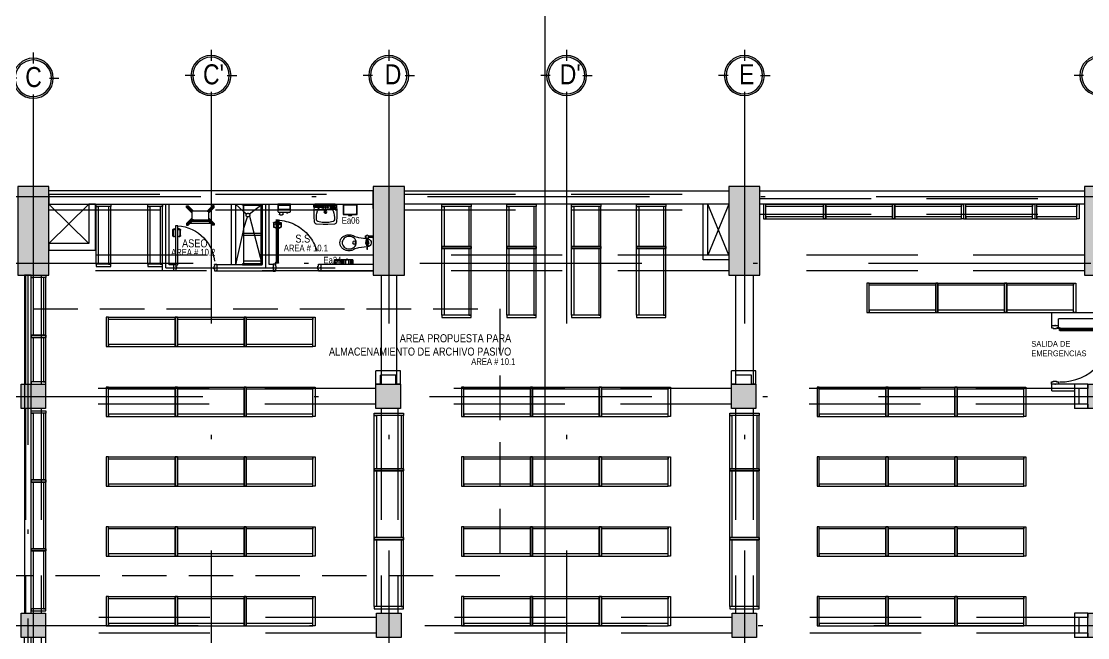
# Model space of a CAD drawing. Extents: x -28 to 131, y -33 to 63.
# Drawn here: x 15.73 to 39.73, y 24.85 to 38.71 of the extents above; entities that cross this region are included whole.
import ezdxf

# ---------------------------------------------------------------- set-up
doc = ezdxf.new("R2010")
doc.units = 0
doc.header["$LTSCALE"] = 10
doc.set_wipeout_variables(frame=1)
doc.header["$PDSIZE"] = 0.1
for name, pattern in [('CENTER', [2, 1.25, -0.25, 0.25, -0.25]), ('DASHDOT', [1, 0.5, -0.25, 0, -0.25]), ('DASHDOT2', [12.7, 6.35, -3.175, 0, -3.175]), ('HIDDEN', [0.375, 0.25, -0.125]), ('HIDDEN2', [0.1875, 0.125, -0.0625]), ('PHANTOM2', [1.25, 0.625, -0.125, 0.125, -0.125, 0.125, -0.125]), ('STYLE_01', [0.15, 0.1, -0.05])]:
    doc.linetypes.add(name, pattern=pattern)
for name, color, linetype in [('arq-accesorios de baño', 2, 'Continuous'), ('arq-accesorios de baño-texto', 2, 'Continuous'), ('arq-columnas', 6, 'Continuous'), ('arq-ejes', 251, 'DASHDOT2'), ('arq-ejes-circulo', 1, 'Continuous'), ('arq-ejes-principales', 1, 'DASHDOT'), ('arq-hatch', 252, 'Continuous'), ('arq-indicacion de corte', 5, 'PHANTOM2'), ('arq-mobiliario', 1, 'Continuous'), ('arq-muro', 5, 'Continuous'), ('arq-niveles', 1, 'Continuous'), ('arq-pared colada', 5, 'Continuous'), ('arq-pared mamposteria', 4, 'Continuous'), ('arq-paredes-liv', 3, 'Continuous'), ('arq-proyeccion', 1, 'Continuous'), ('arq-proyección tanque de agua', 1, 'STYLE_01'), ('arq-puertas', 1, 'Continuous'), ('arq-san', 1, 'Continuous'), ('arq-text-aposentos', 3, 'Continuous'), ('arq-text-codigo', 1, 'Continuous'), ('arq-text-ejes', 2, 'Continuous'), ('arq-vigas', 251, 'HIDDEN'), ('arq-wipeout', 2, 'HIDDEN')]:
    doc.layers.add(name, color=color, linetype=linetype)
doc.layers.add('mv', color=191, linetype='Continuous', plot=False)
doc.styles.add('dape 2', font='ARIALN.TTF')

# ---------------------------------------------------------------- blocks, each defined once
blk = doc.blocks.new('*U99')
at = {"linetype": 'Continuous'}
h = blk.add_hatch(color=251, dxfattribs=at)
h.paths.add_polyline_path([(0.1643, 0.326), (0.1803, 0.326, -0.414214), (0, 0.1457), (0, 0.1617, 0.414214)])
h.paths.add_polyline_path([(-0.1643, 0.326), (-0.1803, 0.326, -0.414214), (0, 0.5063), (0, 0.4903, 0.414214)])
for p, q in [((0, 0.5577), (0, 0.4724)), ((0, 0.5432), (0, 0.4579)), ((-0.1464, 0.326), (-0.2317, 0.326)), ((0.1464, 0.326), (0.2317, 0.326)), ((0, 0.1796), (0, 0.0943))]:
    blk.add_line(p, q, dxfattribs=at)
at = {"linetype": 'CENTER', "ltscale": 0.7}
blk.add_line((0, 0.1457), (0, 0.1457), dxfattribs=at)
at = {"linetype": 'Continuous'}
for radius in [0.1803, 0.1643]:
    blk.add_circle((0, 0.326), radius, dxfattribs=at)
blk = doc.blocks.new('A$C367E7C13')
at = {"layer": 'arq-puertas', "linetype": 'HIDDEN', "ltscale": 0.5}
for p, q in [((-0.07, 0.973), (-0.057, 0.973)), ((-0.07, 0.927), (-0.07, 0.973)), ((0.057, 0.973), (0.07, 0.973)), ((0.07, 0.973), (0.07, 0.927)), ((-0.025, 0.923), (-0.066, 0.923)), ((-0.021, 0.911), (-0.021, 0.919)), ((0.026, 0.907), (-0.017, 0.907)), ((0.03, 0.919), (0.03, 0.911)), ((0.066, 0.923), (0.033, 0.923)), ((-0.07, 0.046), (-0.07, 0)), ((-0.07, 0), (-0.057, 0)), ((-0.025, 0.05), (-0.066, 0.05)), ((-0.021, 0.062), (-0.021, 0.054)), ((0.026, 0.066), (-0.017, 0.066)), ((0.03, 0.054), (0.03, 0.062)), ((0.066, 0.05), (0.033, 0.05)), ((0.057, 0), (0.07, 0)), ((0.07, 0), (0.07, 0.046))]:
    blk.add_line(p, q, dxfattribs=at)
for points in [[(0.068, 0.049), (0.068, 0.096), (0.943, 0.096), (0.943, 0.049)], [(0.89, 0.096), (0.89, 0.104), (0.845, 0.104), (0.845, 0.096)], [(0.89, 0.049), (0.89, 0.041), (0.845, 0.041), (0.845, 0.049)]]:
    blk.add_lwpolyline(points, close=True, dxfattribs=at)
for points in [[(0.86, 0.104), (0.86, 0.129, 0.414214), (0.843, 0.145), (0.729, 0.145, 0.414214), (0.713, 0.129, -0.91685), (0.697, 0.129, -0.414214), (0.729, 0.161), (0.843, 0.161, -0.414214), (0.876, 0.129), (0.876, 0.104), (0.86, 0.104)], [(0.86, 0.041), (0.86, 0.016, -0.414214), (0.843, 0), (0.729, 0, -0.414214), (0.713, 0.016, 0.91685), (0.697, 0.016, 0.414214), (0.729, -0.017), (0.843, -0.017, 0.414214), (0.876, 0.016), (0.876, 0.041), (0.86, 0.041)]]:
    blk.add_lwpolyline(points, format="xyb", dxfattribs=at)
for centre, radius, start, end in [((-0.066, 0.927), 0.0039, 180.0009, 270.0009), ((-0.025, 0.919), 0.0039, 0.0009, 90.0009), ((-0.017, 0.911), 0.0039, 180.0009, 270.0009), ((0.026, 0.911), 0.0039, 270.0009, 0.0009), ((0.033, 0.919), 0.0039, 90.0009, 180.0009), ((0.066, 0.927), 0.0039, 270.0009, 0.0009), ((0.068, 0.047), 0.877, 3.2298, 90.1216), ((-0.025, 0.054), 0.0039, 270.0009, 0.0009), ((-0.017, 0.062), 0.0039, 90.0009, 180.0009), ((0.026, 0.062), 0.0039, 0.0009, 90.0009), ((0.033, 0.054), 0.0039, 180.0009, 270.0009), ((0.066, 0.046), 0.0039, 0.0009, 90.0009)]:
    blk.add_arc(centre, radius, start, end, dxfattribs=at)
blk = doc.blocks.new('E27')
at = {"linetype": 'Continuous'}
for p, q in [((-0.121088, 0.217088), (0, 0.096)), ((0.505088, 0.217088), (0.384, 0.096)), ((-0.121088, -0.217088), (0, -0.096)), ((0.505088, -0.217088), (0.384, -0.096))]:
    blk.add_line(p, q, dxfattribs=at)
for points in [[(0, 0.096), (0, 0.059776), (-0.121088, 0.180864), (-0.121088, 0.217088), (-0.084864, 0.217088), (0.036224, 0.096)], [(0.425776, 0.174), (0.385776, 0.134), (-0.001776, 0.134), (-0.041776, 0.174)], [(0.384, 0.096), (0.384, -0.096), (0, -0.096), (0, 0.096)], [(0.384, 0.096), (0.384, 0.059776), (0.505088, 0.180864), (0.505088, 0.217088), (0.468864, 0.217088), (0.347776, 0.096)], [(0, -0.096), (0, -0.059776), (-0.121088, -0.180864), (-0.121088, -0.217088), (-0.084864, -0.217088), (0.036224, -0.096)], [(0.384, -0.096), (0.384, -0.059776), (0.505088, -0.180864), (0.505088, -0.217088), (0.468864, -0.217088), (0.347776, -0.096)]]:
    blk.add_lwpolyline(points, close=True, dxfattribs=at)
blk = doc.blocks.new('*U132')
for p, q in [((0.052, -0.004), (0.052, -0.008)), ((0.055, -0.01), (0.052, -0.008)), ((0.089, -0.01), (0.055, -0.01)), ((0.058, -0.017), (0.058, -0.01)), ((0.086, -0.017), (0.058, -0.017)), ((0.086, -0.01), (0.086, -0.017)), ((0.089, -0.01), (0.092, -0.008)), ((0.092, -0.004), (0.092, -0.008)), ((0.162, -0.004), (0.162, -0.01)), ((0.162, -0.01), (0.167, -0.01)), ((0.167, -0.01), (0.167, -0.043)), ((0.227, -0.063), (0.187, -0.063)), ((0.247, -0.01), (0.247, -0.043)), ((0.247, -0.01), (0.252, -0.01)), ((0.252, -0.004), (0.252, -0.01))]:
    blk.add_line(p, q)
blk.add_lwpolyline([(0.26, -0.004), (0.02, -0.004, -0.414214), (0, 0.016), (0, 0.18), (0.28, 0.18), (0.28, 0.016, -0.414214)], format="xyb", close=True)
blk.add_lwpolyline([(0.014, 0.058), (0.265, 0.058), (0.265, 0.159), (0.014, 0.159)], close=True)
for centre, start, end in [((0.187, -0.043), 180, 270), ((0.227, -0.043), 270, 0)]:
    blk.add_arc(centre, 0.02, start, end)
blk = doc.blocks.new('*U140')
blk.add_line((0.208, 0.119), (0, 0.119))
blk.add_lwpolyline([(0, 0.124), (0, 0.061, 0.414214), (0.01, 0.051), (0.198, 0.051, 0.414214), (0.208, 0.061), (0.208, 0.124)], format="xyb", close=True)
for points in [[(0.079, 0.065), (0.129, 0.065), (0.129, 0.105), (0.079, 0.105)], [(0.083, 0.069), (0.125, 0.069), (0.125, 0.101), (0.083, 0.101)], [(0.114, 0.001), (0.114, 0.004), (0.094, 0.004), (0.094, 0.001)], [(0.108, 0.026), (0.108, 0.004), (0.1, 0.004), (0.1, 0.026)]]:
    blk.add_lwpolyline(points, close=True)
blk.add_lwpolyline([(0.114, 0.051), (0.113, 0.05, -0.198912), (0.108, 0.048), (0.1, 0.048, -0.198912), (0.095, 0.05), (0.094, 0.051)], format="xyb")
blk.add_lwpolyline([(0.096, 0.049), (0.096, 0.026), (0.112, 0.026), (0.112, 0.049)])
at = {"color": 251}
blk.add_circle((0.104, 0.03), 0.00277, dxfattribs=at)
blk = doc.blocks.new('*U141')
blk.add_lwpolyline([(0, 0.037), (0.4572, 0.037), (0.4572, 0), (0, 0)], close=True)
blk = doc.blocks.new('*U142')
for p, q in [((0.006, 0.056), (0.006, 0.009)), ((0.015, 0.009), (0.006, 0.009)), ((0.015, 0.056), (0.015, 0.009)), ((0.147, 0.056), (0.147, 0.009)), ((0.147, 0.009), (0.156, 0.009)), ((0.156, 0.056), (0.156, 0.009))]:
    blk.add_line(p, q)
at = {"color": 251}
for p, q in [((0.015, 0.02), (0.147, 0.02)), ((0.015, 0.014), (0.147, 0.014)), ((0.015, 0.01), (0.147, 0.01)), ((0.015, 0.006), (0.147, 0.006)), ((0.015, 0.004), (0.147, 0.004)), ((0.015, 0.003), (0.147, 0.003))]:
    blk.add_line(p, q, dxfattribs=at)
blk.add_lwpolyline([(0, 0.106), (0, 0.056), (0.162, 0.056), (0.162, 0.106)], close=True)
blk.add_lwpolyline([(0.015, 0.009), (0.015, 0), (0.147, 0), (0.147, 0.009)])
blk = doc.blocks.new('*U143')
for p, q in [((0.053, 0), (0.099, 0)), ((0.076, -0.023), (0.076, 0.02)), ((0.128, 0), (0.219, 0))]:
    blk.add_line(p, q)
at = {"linetype": 'Continuous', "ltscale": 20}
blk.add_line((0.021, -0.137), (0.021, -0.192), dxfattribs=at)
for points in [[(0.448, 0.207, 0.376373), (0.408, 0.245), (0.272, 0.253), (0.199, 0.253), (0.004, 0.246, 0.404026), (0, 0.242), (0, 0), (0, -0.242, 0.404026), (0.004, -0.246), (0.199, -0.253), (0.272, -0.253), (0.408, -0.245, 0.376373), (0.448, -0.207), (0.46, -0.055), (0.46, 0), (0.46, 0.055)], [(0.12, -0.136, 0.327385), (0.15, -0.177, 0.096872), (0.356, -0.201, 0.31687), (0.393, -0.171, 0.067697), (0.411, -0.042), (0.411, 0), (0.411, 0.042, 0.067697), (0.393, 0.171, 0.31687), (0.356, 0.201, 0.096872), (0.15, 0.177, 0.327385), (0.12, 0.136)], [(0.033, -0.14, -1), (0.033, -0.128), (0.11, -0.128, -1), (0.11, -0.14)], [(0.11, -0.149), (0.033, -0.149, 1), (0.033, -0.161), (0.11, -0.161, 1)], [(0.033, -0.182, -1), (0.033, -0.17), (0.11, -0.17, -1), (0.11, -0.182)]]:
    blk.add_lwpolyline(points, format="xyb", close=True, dxfattribs=at)
for points in [[(0.025, 0.247, 0.404026), (0.021, 0.242), (0.021, 0), (0.021, -0.242, 0.404026), (0.025, -0.247)], [(0.143, 0.235), (0.129, 0.233, 0.36397), (0.12, 0.222), (0.12, 0), (0.12, 0.098)], [(0.143, -0.235), (0.129, -0.233, -0.36397), (0.12, -0.222), (0.12, 0), (0.12, -0.098)], [(0.129, -0.233), (0.032, -0.216, -0.36397), (0.021, -0.203), (0.021, -0.126, -0.36397), (0.032, -0.113), (0.114, -0.099, 0.36397), (0.12, -0.091)], [(0.032, -0.203, -0.93371), (0.033, -0.191), (0.11, -0.191, -1), (0.11, -0.203), (0.033, -0.203)]]:
    blk.add_lwpolyline(points, format="xyb", dxfattribs=at)
for centre, radius in [((0.076, 0.054), 0.015), ((0.076, 0), 0.0131), ((0.173, 0), 0.0331), ((0.173, 0), 0.0215), ((0.076, -0.054), 0.015)]:
    blk.add_circle(centre, radius, dxfattribs=at)
blk = doc.blocks.new('*U144')
for p, q in [((0.055, -0.889), (0.006, -0.909)), ((0.006, -1.006), (0.006, -0.909)), ((0.057, -0.892), (0.016, -0.917)), ((0.016, -0.984), (0.016, -0.917)), ((0.057, -0.892), (0.055, -0.889)), ((0.062, -1.043), (0.062, -0.953)), ((0.07, -0.953), (0.062, -0.953)), ((0.115, -0.953), (0.123, -0.953)), ((0.123, -1.043), (0.123, -0.953)), ((0.128, -0.892), (0.13, -0.889)), ((0.128, -0.892), (0.169, -0.917)), ((0.13, -0.889), (0.179, -0.909)), ((0.169, -0.984), (0.169, -0.917)), ((0.179, -1.006), (0.179, -0.909)), ((0.057, -1.011), (0.011, -1.011)), ((0.051, -0.978), (0.016, -0.978)), ((0.051, -0.978), (0.057, -0.986)), ((0.057, -1.016), (0.057, -0.981)), ((0.062, -0.981), (0.057, -0.981)), ((0.062, -1.016), (0.057, -1.016)), ((0.07, -1.043), (0.062, -1.043)), ((0.115, -1.043), (0.123, -1.043)), ((0.123, -0.981), (0.128, -0.981)), ((0.123, -1.016), (0.128, -1.016)), ((0.134, -0.978), (0.128, -0.986)), ((0.128, -1.016), (0.128, -0.981)), ((0.128, -0.986), (0.167, -0.986)), ((0.128, -1.011), (0.174, -1.011)), ((0.134, -0.978), (0.169, -0.978))]:
    blk.add_line(p, q)
for points in [[(0.007, 0.069), (0, 0.069), (0, 0.079), (0.05, 0.079), (0.05, 0.039), (0.065, 0.039), (0.065, -0.031), (0.05, -0.031), (0.05, -0.079), (0, -0.079), (0, -0.069), (0.01, -0.069)], [(1.063, 0.069), (1.07, 0.069), (1.07, 0.079), (1.02, 0.079), (1.02, 0.039), (1.005, 0.039), (1.005, -0.031), (1.02, -0.031), (1.02, -0.079), (1.07, -0.079), (1.07, -0.069), (1.06, -0.069)], [(0.051, -0.095), (0.051, -0.045), (0.061, -0.045), (0.061, -0.095)], [(0.065, -0.109), (0.115, -0.109), (0.115, -0.099), (0.065, -0.099)]]:
    blk.add_lwpolyline(points)
for points in [[(0.115, -1.068), (0.07, -1.068), (0.07, -0.109), (0.115, -0.109)], [(0.107, -0.159), (0.077, -0.159), (0.077, -1.018), (0.107, -1.018)], [(0.077, -0.154), (0.107, -0.154), (0.107, -0.114), (0.077, -0.114)], [(0.077, -1.023), (0.107, -1.023), (0.107, -1.063), (0.077, -1.063)]]:
    blk.add_lwpolyline(points, close=True)
blk.add_circle((0.056, -0.104), 0.01)
at = {"color": 251, "linetype": 'HIDDEN2'}
blk.add_arc((0.056, -0.104), 0.964, 270, 0, dxfattribs=at)
for centre, radius, start, end in [((0.011, -1.006), 0.005, 180, 270), ((0.167, -0.984), 0.002, 270, 0), ((0.174, -1.006), 0.005, 270, 0)]:
    blk.add_arc(centre, radius, start, end)
at = {"layer": 'mv'}
blk.add_line((0.07, -1.068), (0.056, -1.068), dxfattribs=at)
for p in [(0, 0), (1.07, 0)]:
    blk.add_point(p, dxfattribs=at)
blk = doc.blocks.new('*U98')
for p, q in [((-0.152, 0.029), (-0.152, 0.031)), ((-0.148, 0.036), (-0.148, 0.031)), ((-0.133, 0.036), (-0.133, 0.031)), ((-0.118, 0.036), (-0.118, 0.031)), ((-0.114, 0.029), (-0.114, 0.031)), ((-0.087, 0.017), (-0.1, 0.017)), ((-0.1, 0), (-0.087, 0)), ((-0.05, 0.015), (-0.087, 0.015)), ((-0.005, 0), (0.005, 0)), ((0, 0.005), (0, -0.005)), ((0.036, 0.012), (0.033, 0.012)), ((0.049, 0.009), (0.036, 0.009)), ((0.049, 0), (0.036, 0)), ((-0.148, -0.12), (-0.148, -0.029)), ((-0.147, -0.12), (-0.147, -0.127)), ((-0.133, -0.12), (-0.133, -0.127)), ((-0.119, -0.12), (-0.119, -0.127)), ((-0.118, -0.12), (-0.118, -0.029)), ((-0.087, -0.017), (-0.1, -0.017)), ((-0.05, -0.015), (-0.087, -0.015)), ((0.036, -0.012), (0.033, -0.012)), ((0.049, -0.009), (0.036, -0.009))]:
    blk.add_line(p, q)
for points in [[(0.091, 0.005), (0.117, 0.194, -0.094509), (0.152, 0.301, 0.039467), (0.166, 0.33, 0.087429), (0.18, 0.41, 0.087429), (0.166, 0.49, 0.093201), (0.127, 0.555, 0.102722), (0.068, 0.6, 0.110644), (0, 0.615, 0.110644), (-0.068, 0.6, 0.102722), (-0.127, 0.555, 0.093201), (-0.166, 0.49, 0.087429), (-0.18, 0.41, 0.087429), (-0.166, 0.33, 0.039467), (-0.152, 0.301, -0.094509), (-0.117, 0.194), (-0.093, 0.023)], [(-0.1, -0.02, -0.154601), (-0.112, -0.029), (-0.153, -0.029, -0.455032), (-0.153, 0.029), (-0.114, 0.029, -0.259938), (-0.1, 0.02)], [(-0.087, -0.021, 0.865478), (0.09, -0.005, 0.865478)]]:
    blk.add_lwpolyline(points, format="xyb")
for points in [[(0.14, 0.405, -0.087447), (0.129, 0.343, -0.09321), (0.099, 0.292, -0.102716), (0.053, 0.257, -0.110623), (0, 0.246, -0.110623), (-0.053, 0.257, -0.102716), (-0.099, 0.292, -0.09321), (-0.129, 0.343, -0.087447), (-0.14, 0.405, -0.087447), (-0.129, 0.467, -0.09321), (-0.099, 0.518, -0.102716), (-0.053, 0.552, -0.110623), (0, 0.564, -0.110623), (0.053, 0.552, -0.102716), (0.099, 0.518, -0.09321), (0.129, 0.467, -0.087447)], [(-0.136, 0.036), (-0.129, 0.036), (-0.129, 0.038, 0.414214), (-0.131, 0.04), (-0.134, 0.04, 0.414214), (-0.136, 0.038)], [(0.069, 0.004), (0.144, 0.006, -0.421553), (0.149, 0.001), (0.149, -0.001, -0.421553), (0.144, -0.006), (0.069, -0.004)], [(-0.16, -0.135), (-0.106, -0.135, 0.443315), (-0.114, -0.127), (-0.152, -0.127, 0.443315)]]:
    blk.add_lwpolyline(points, format="xyb", close=True)
for points in [[(-0.153, 0.031), (-0.112, 0.031), (-0.112, 0.036), (-0.153, 0.036)], [(-0.1, 0.023), (-0.1, -0.023), (-0.087, -0.023), (-0.087, 0.023)], [(0.013, -0.007), (0.013, 0.007), (0, 0.015), (-0.013, 0.007), (-0.013, -0.007), (0, -0.015)], [(0.049, 0.016), (0.036, 0.016), (0.036, -0.016), (0.049, -0.016)], [(0.062, 0.011), (0.049, 0.011), (0.049, -0.011), (0.062, -0.011)], [(0.069, 0.007), (0.062, 0.007), (0.062, -0.007), (0.069, -0.007)], [(-0.113, -0.127), (-0.113, -0.12), (-0.152, -0.12), (-0.152, -0.127)]]:
    blk.add_lwpolyline(points, close=True)
blk.add_lwpolyline([(-0.026, 0.023), (-0.05, 0.023), (-0.05, -0.023), (-0.026, -0.023)])
for centre, radius in [((0, 0.293), 0.0348), ((0, 0), 0.04), ((0, 0), 0.035), ((0, 0), 0.0095)]:
    blk.add_circle(centre, radius)
blk = doc.blocks.new('0.66x1.50')
for points in [[(0, 0), (0.05, 0), (0.05, 0.66), (0, 0.66)], [(0.05, 0.66), (1.55, 0.66), (1.55, 0.61), (0.05, 0.61)], [(1.6, 0), (1.55, 0), (1.55, 0.66), (1.6, 0.66)], [(0.05, 0), (1.55, 0), (1.55, 0.05), (0.05, 0.05)]]:
    blk.add_lwpolyline(points, close=True)
blk = doc.blocks.new('0.33x1.50')
for points in [[(0.33, 1.6), (0.33, 1.55), (0, 1.55), (0, 1.6)], [(0, 0.05), (0, 1.55), (0.05, 1.55), (0.05, 0.05)], [(0.33, 0.05), (0.33, 1.55), (0.28, 1.55), (0.28, 0.05)], [(0.33, 0), (0.33, 0.05), (0, 0.05), (0, 0)]]:
    blk.add_lwpolyline(points, close=True)
blk = doc.blocks.new('0.33x1.30')
for points in [[(0.33, 1.4), (0.33, 1.35), (0, 1.35), (0, 1.4)], [(0, 0.05), (0, 1.35), (0.05, 1.35), (0.05, 0.05)], [(0.33, 0.05), (0.33, 1.35), (0.28, 1.35), (0.28, 0.05)], [(0.33, 0), (0.33, 0.05), (0, 0.05), (0, 0)]]:
    blk.add_lwpolyline(points, close=True)
blk = doc.blocks.new('0.33x1.00')
for points in [[(0.33, 1.1), (0.33, 1.05), (0, 1.05), (0, 1.1)], [(0, 0.05), (0, 1.05), (0.05, 1.05), (0.05, 0.05)], [(0.33, 0.05), (0.33, 1.05), (0.28, 1.05), (0.28, 0.05)], [(0.33, 0), (0.33, 0.05), (0, 0.05), (0, 0)]]:
    blk.add_lwpolyline(points, close=True)
blk = doc.blocks.new('0.66x1.20')
for points in [[(0.66, 1.3), (0.66, 1.25), (0, 1.25), (0, 1.3)], [(0, 0.05), (0, 1.25), (0.05, 1.25), (0.05, 0.05)], [(0.66, 0.05), (0.66, 1.25), (0.61, 1.25), (0.61, 0.05)], [(0.66, 0), (0.66, 0.05), (0, 0.05), (0, 0)]]:
    blk.add_lwpolyline(points, close=True)
blk = doc.blocks.new('0.66x0.90')
for points in [[(0.66, 1), (0.66, 0.95), (0, 0.95), (0, 1)], [(0, 0.05), (0, 0.95), (0.05, 0.95), (0.05, 0.05)], [(0.66, 0.05), (0.66, 0.95), (0.61, 0.95), (0.61, 0.05)], [(0.66, 0), (0.66, 0.05), (0, 0.05), (0, 0)]]:
    blk.add_lwpolyline(points, close=True)
blk = doc.blocks.new('*U103')
blk.add_line((0, 0.26), (0.1, 0.26))
at = {"color": 251}
for p, q in [((0, 0.254), (0.1, 0.254)), ((0, 0.247), (0.1, 0.247)), ((0, 0.238), (0.1, 0.238)), ((0, 0.224), (0.1, 0.224)), ((0, 0.198), (0.1, 0.198)), ((0, 0.163), (0.1, 0.163)), ((0, 0.097), (0.1, 0.097)), ((0, 0.062), (0.1, 0.062)), ((0, 0.036), (0.1, 0.036)), ((0, 0.022), (0.1, 0.022)), ((0, 0.013), (0.1, 0.013)), ((0, 0.006), (0.1, 0.006))]:
    blk.add_line(p, q, dxfattribs=at)
for points in [[(0.1, 0.26), (0, 0.26), (0, 0), (0.1, 0)], [(0, 0.144), (-0.01, 0.144), (-0.01, 0.116), (0, 0.116)]]:
    blk.add_lwpolyline(points, close=True)
blk = doc.blocks.new('*U101')
at = {"color": 1}
blk.add_lwpolyline([(0.22, 0.16), (0.22, -0.16), (0, -0.16), (0, 0.16)], close=True, dxfattribs=at)
blk.add_lwpolyline([(0.21, 0.13), (0.21, -0.13, -0.414214), (0.19, -0.15), (0.03, -0.15, -0.414214), (0.01, -0.13), (0.01, 0.13, -0.414214), (0.03, 0.15), (0.19, 0.15, -0.414214)], format="xyb", close=True, dxfattribs=at)
blk.add_lwpolyline([(0.22, 0.04), (0.23, 0.04, -0.414214), (0.24, 0.03), (0.24, -0.03, -0.414214), (0.23, -0.04), (0.22, -0.04)], format="xyb", dxfattribs=at)
blk = doc.blocks.new('*U114')
for p, q in [((-0.13, -1.139), (-0.179, -1.158)), ((-0.179, -1.255), (-0.179, -1.158)), ((-0.128, -1.142), (-0.169, -1.167)), ((-0.169, -1.233), (-0.169, -1.167)), ((-0.128, -1.142), (-0.13, -1.139)), ((-0.057, -1.142), (-0.055, -1.139)), ((-0.057, -1.142), (-0.016, -1.167)), ((-0.055, -1.139), (-0.006, -1.158)), ((-0.016, -1.233), (-0.016, -1.167)), ((-0.006, -1.255), (-0.006, -1.158)), ((-0.128, -1.26), (-0.174, -1.26)), ((-0.134, -1.228), (-0.169, -1.228)), ((-0.128, -1.235), (-0.167, -1.235)), ((-0.134, -1.228), (-0.128, -1.235)), ((-0.128, -1.265), (-0.128, -1.23)), ((-0.123, -1.23), (-0.128, -1.23)), ((-0.123, -1.265), (-0.128, -1.265)), ((-0.123, -1.293), (-0.123, -1.203)), ((-0.115, -1.203), (-0.123, -1.203)), ((-0.115, -1.293), (-0.123, -1.293)), ((-0.07, -1.203), (-0.062, -1.203)), ((-0.07, -1.293), (-0.062, -1.293)), ((-0.062, -1.293), (-0.062, -1.203)), ((-0.062, -1.23), (-0.057, -1.23)), ((-0.062, -1.265), (-0.057, -1.265)), ((-0.051, -1.228), (-0.057, -1.235)), ((-0.057, -1.265), (-0.057, -1.23)), ((-0.057, -1.26), (-0.011, -1.26)), ((-0.051, -1.228), (-0.016, -1.228))]:
    blk.add_line(p, q)
for points in [[(-1.313, 0.069), (-1.32, 0.069), (-1.32, 0.079), (-1.27, 0.079), (-1.27, 0.039), (-1.255, 0.039), (-1.255, -0.031), (-1.27, -0.031), (-1.27, -0.079), (-1.32, -0.079), (-1.32, -0.069), (-1.31, -0.069)], [(-0.007, 0.069), (0, 0.069), (0, 0.079), (-0.05, 0.079), (-0.05, 0.039), (-0.065, 0.039), (-0.065, -0.031), (-0.05, -0.031), (-0.05, -0.079), (0, -0.079), (0, -0.069), (-0.01, -0.069)], [(-0.065, -0.109), (-0.115, -0.109), (-0.115, -0.099), (-0.065, -0.099)], [(-0.051, -0.095), (-0.051, -0.045), (-0.061, -0.045), (-0.061, -0.095)]]:
    blk.add_lwpolyline(points)
for points in [[(-0.115, -1.318), (-0.07, -1.318), (-0.07, -0.109), (-0.115, -0.109)], [(-0.078, -0.154), (-0.108, -0.154), (-0.108, -0.114), (-0.078, -0.114)], [(-0.108, -0.159), (-0.078, -0.159), (-0.078, -1.268), (-0.108, -1.268)], [(-0.078, -1.273), (-0.108, -1.273), (-0.108, -1.313), (-0.078, -1.313)]]:
    blk.add_lwpolyline(points, close=True)
blk.add_circle((-0.056, -0.104), 0.01)
at = {"color": 251, "linetype": 'HIDDEN2'}
blk.add_arc((-0.056, -0.104), 1.214, 180, 270, dxfattribs=at)
for centre, radius, start, end in [((-0.174, -1.255), 0.005, 180, 270), ((-0.167, -1.233), 0.002, 180, 270), ((-0.011, -1.255), 0.005, 270, 0)]:
    blk.add_arc(centre, radius, start, end)
at = {"layer": 'arq-puertas'}
blk.add_point((0, 0), dxfattribs=at)
at = {"layer": 'mv'}
blk.add_line((-0.07, -1.318), (-0.056, -1.318), dxfattribs=at)
for p in [(-1.32, 0), (0, 0), (0, 0), (0, 0), (0, 0), (0, 0), (0, 0), (0, 0), (0, 0)]:
    blk.add_point(p, dxfattribs=at)
blk = doc.blocks.new('0.33x0.90')
for points in [[(0.33, 1), (0.33, 0.95), (0, 0.95), (0, 1)], [(0, 0.05), (0, 0.95), (0.05, 0.95), (0.05, 0.05)], [(0.33, 0.05), (0.33, 0.95), (0.28, 0.95), (0.28, 0.05)], [(0.33, 0), (0.33, 0.05), (0, 0.05), (0, 0)]]:
    blk.add_lwpolyline(points, close=True)

msp = doc.modelspace()

# ---------------------------------------------------------------- hatches: boundary and pattern name
at = {"layer": 'arq-hatch'}
for points in [[(16.35, 34.9), (16.35, 35), (16.306, 35), (16.262, 35), (16.175, 35), (16, 35), (15.65, 35), (15.65, 33), (16.35, 33)], [(24.35, 34.9), (24.35, 35), (24.306, 35), (24.262, 35), (24.175, 35), (24, 35), (23.65, 35), (23.65, 33), (24.35, 33)], [(32.35, 34.9), (32.35, 35), (32.306, 35), (32.262, 35), (32.175, 35), (32, 35), (31.65, 35), (31.65, 33), (32.35, 33)], [(40.35, 34.9), (40.35, 35), (40.306, 35), (40.262, 35), (40.175, 35), (40, 35), (39.65, 35), (39.65, 33), (40.35, 33)]]:
    msp.add_hatch(color=256, dxfattribs=at).paths.add_polyline_path(points)

# ---------------------------------------------------------------- linework, layer by layer
at = {"layer": 'arq-columnas'}
for points in [[(16.35, 35), (15.65, 35), (15.65, 33), (16.35, 33), (16.35, 35)], [(24.35, 35), (23.65, 35), (23.65, 33), (24.35, 33), (24.35, 35)], [(32.35, 35), (31.65, 35), (31.65, 33), (32.35, 33), (32.35, 35)], [(40.35, 35), (39.65, 35), (39.65, 33), (40.35, 33), (40.35, 35)]]:
    msp.add_lwpolyline(points, dxfattribs=at)
for points in [[(15.725, 30.55), (16.275, 30.55), (16.275, 30), (15.725, 30)], [(23.712, 30.55), (24.262, 30.55), (24.262, 30), (23.712, 30)], [(31.712, 30.55), (32.262, 30.55), (32.262, 30), (31.712, 30)], [(39.725, 30.55), (40.275, 30.55), (40.275, 30), (39.725, 30)], [(15.725, 25.4), (16.275, 25.4), (16.275, 24.85), (15.725, 24.85)], [(23.725, 25.4), (24.275, 25.4), (24.275, 24.85), (23.725, 24.85)], [(31.725, 25.4), (32.275, 25.4), (32.275, 24.85), (31.725, 24.85)], [(39.725, 25.4), (40.275, 25.4), (40.275, 24.85), (39.725, 24.85)]]:
    msp.add_lwpolyline(points, close=True, dxfattribs=at)
at = {"layer": 'arq-ejes', "ltscale": 0.06}
for p, q in [((18.98, 33.169), (18.98, 34.6)), ((15.875, 33), (15.875, 22.141))]:
    msp.add_line(p, q, dxfattribs=at)
at = {"layer": 'arq-ejes-principales'}
for p, q in [((16, 36.852), (16, -2.74)), ((20, 36.913), (20, -2.679)), ((24, 36.913), (24, -2.679)), ((28, 36.913), (28, -2.679)), ((32, 36.913), (32, -2.679)), ((-5.431, 34.775), (60.052, 34.775)), ((-5.381, 30.275), (60.102, 30.275)), ((-5.487, 25.125), (60.058, 25.125))]:
    msp.add_line(p, q, dxfattribs=at)
at = {"layer": 'arq-hatch'}
for points in [[(15.725, 30.55), (16.275, 30.55), (15.725, 30), (16.275, 30)], [(23.712, 30.55), (24.262, 30.55), (23.712, 30), (24.262, 30)], [(31.712, 30.55), (32.262, 30.55), (31.712, 30), (32.262, 30)], [(39.725, 30.55), (40.275, 30.55), (39.725, 30), (40.275, 30)], [(15.725, 25.4), (16.275, 25.4), (15.725, 24.85), (16.275, 24.85)], [(23.725, 25.4), (24.275, 25.4), (23.725, 24.85), (24.275, 24.85)], [(31.725, 25.4), (32.275, 25.4), (31.725, 24.85), (32.275, 24.85)], [(39.725, 25.4), (40.275, 25.4), (39.725, 24.85), (40.275, 24.85)]]:
    msp.add_solid(points, dxfattribs=at)
at = {"layer": 'arq-indicacion de corte', "ltscale": 3}
msp.add_line((27.513, 40.166), (27.513, -7.908), dxfattribs=at)
at = {"layer": 'arq-muro'}
for p, q in [((23.65, 34.9), (16.35, 34.9)), ((16.35, 34.6), (16.35, 34.9)), ((16.35, 34.8), (16.35, 34.8)), ((16.35, 34.8), (16.35, 34.6)), ((23.65, 34.6), (23.65, 34.9)), ((23.65, 34.5), (23.65, 34.8)), ((23.65, 34.8), (23.65, 34.8)), ((24.35, 34.9), (31.65, 34.9)), ((24.35, 34.6), (24.35, 34.9)), ((24.35, 34.5), (24.35, 34.8)), ((24.35, 34.8), (24.35, 34.8)), ((31.65, 34.9), (31.65, 34.6)), ((31.65, 34.8), (31.65, 34.8)), ((31.65, 34.8), (31.65, 34.5)), ((16.35, 34.6), (16.35, 34.6)), ((31.65, 34.6), (24.35, 34.6)), ((23.65, 34.5), (23.65, 34.5)), ((24.35, 34.5), (24.35, 34.5)), ((31.65, 34.5), (31.65, 34.5)), ((15.8, 22.141), (15.8, 24.85)), ((15.95, 24.85), (15.8, 24.85)), ((15.95, 22.141), (15.95, 24.85))]:
    msp.add_line(p, q, dxfattribs=at)
for points in [[(32.35, 34.9), (39.65, 34.9), (39.65, 34.6), (32.35, 34.597)], [(15.95, 33), (15.8, 33), (15.8, 25.4), (15.95, 25.4)]]:
    msp.add_lwpolyline(points, close=True, dxfattribs=at)
at = {"layer": 'arq-niveles'}
msp.add_line((32.35, 33.048), (32.35, 33.198), dxfattribs=at)
at = {"layer": 'arq-pared colada'}
msp.add_line((32.35, 33.048), (32.35, 33.198), dxfattribs=at)
at = {"layer": 'arq-pared mamposteria'}
for p, q in [((18.905, 33.101), (18.905, 34.6)), ((18.905, 34.6), (19.055, 34.6)), ((19.055, 33.237), (19.055, 34.6)), ((19.155, 33.237), (19.055, 33.237)), ((19.155, 33.237), (19.155, 33.101)), ((20.128, 33.237), (20.128, 33.1)), ((22.47, 33.25), (23.65, 33.25)), ((22.47, 33.25), (22.47, 33.1)), ((23.65, 33.25), (23.65, 33.1)), ((19.155, 33.101), (18.905, 33.101)), ((20.128, 33.1), (21.4, 33.1)), ((22.47, 33.1), (23.65, 33.1)), ((38.917, 32.166), (40.202, 32.166)), ((38.917, 31.87), (38.917, 32.166)), ((40.35, 32.018), (39.065, 32.018)), ((39.065, 31.87), (39.065, 32.018)), ((38.917, 31.87), (39.065, 31.87)), ((38.915, 30.402), (38.915, 30.55)), ((39.425, 30.55), (38.915, 30.55)), ((38.915, 30.402), (39.423, 30.402))]:
    msp.add_line(p, q, dxfattribs=at)
msp.add_lwpolyline([(21.3, 34.6), (21.3, 33.25), (21.4, 33.25), (21.4, 33.1)], dxfattribs=at)
at = {"layer": 'arq-paredes-liv', "color": 8, "linetype": 'HIDDEN'}
for p, q in [((16.35, 34.6), (17.25, 33.715)), ((16.35, 33.715), (17.25, 34.6)), ((31.65, 34.6), (31.177, 33.45)), ((31.65, 33.45), (31.177, 34.6))]:
    msp.add_line(p, q, dxfattribs=at)
at = {"layer": 'arq-paredes-liv'}
for p, q in [((17.25, 34.6), (17.25, 33.715)), ((17.4, 34.6), (17.25, 34.6)), ((17.4, 33.565), (17.4, 34.6)), ((31.077, 33.35), (31.077, 34.6)), ((31.177, 34.6), (31.077, 34.6)), ((31.177, 33.45), (31.177, 34.6)), ((17.25, 33.715), (16.35, 33.715)), ((16.35, 33.715), (16.35, 33.565)), ((16.35, 33.565), (17.4, 33.565)), ((31.651, 33.35), (31.077, 33.35)), ((31.651, 33.45), (31.177, 33.45)), ((31.65, 33.45), (31.177, 33.45)), ((31.65, 33.45), (31.651, 33.35)), ((24.262, 30.85), (23.712, 30.85)), ((23.712, 30.55), (23.712, 30.85)), ((24.162, 30.75), (23.812, 30.75)), ((23.812, 30.55), (23.812, 30.75)), ((24.162, 30.55), (24.162, 30.75)), ((24.262, 30.55), (24.262, 30.85)), ((32.262, 30.85), (31.712, 30.85)), ((31.712, 30.55), (31.712, 30.85)), ((32.162, 30.75), (31.812, 30.75)), ((31.812, 30.55), (31.812, 30.75)), ((32.162, 30.55), (32.162, 30.75)), ((32.262, 30.55), (32.262, 30.85)), ((23.812, 30.55), (23.712, 30.55)), ((24.262, 30.55), (24.162, 30.55)), ((31.812, 30.55), (31.712, 30.55)), ((32.262, 30.55), (32.162, 30.55)), ((39.725, 30.55), (39.425, 30.55)), ((39.425, 30.55), (39.425, 30)), ((39.725, 30.55), (39.725, 30.45)), ((39.725, 30.45), (39.525, 30.45)), ((39.525, 30.45), (39.525, 30.1)), ((39.725, 30), (39.425, 30)), ((39.725, 30.1), (39.525, 30.1)), ((39.725, 30.1), (39.725, 30)), ((39.725, 25.4), (39.425, 25.4)), ((39.425, 25.4), (39.425, 24.85)), ((39.725, 25.3), (39.525, 25.3)), ((39.525, 25.3), (39.525, 24.95)), ((39.725, 25.4), (39.725, 25.3)), ((16.175, 24.85), (16.175, 24.45)), ((16.275, 24.85), (16.175, 24.85)), ((16.275, 24.85), (16.275, 24.35)), ((39.725, 24.85), (39.425, 24.85)), ((39.725, 24.95), (39.525, 24.95)), ((39.725, 24.95), (39.725, 24.85))]:
    msp.add_line(p, q, dxfattribs=at)
at = {"layer": 'arq-proyección tanque de agua', "color": 1, "linetype": 'STYLE_01'}
msp.add_lwpolyline([(11.5, 32.244), (26.5, 32.244), (26.5, 26.244), (11.5, 26.244)], close=True, dxfattribs=at)
at = {"layer": 'arq-san'}
for p, q in [((20.45, 34.599), (20.45, 33.237)), ((20.55, 34.599), (20.55, 33.237)), ((20.73, 34.435), (20.55, 34.599)), ((20.73, 34.038), (20.55, 33.237))]:
    msp.add_line(p, q, dxfattribs=at)
at = {"layer": 'arq-vigas'}
for p, q in [((16.35, 34.825), (23.65, 34.825)), ((24.35, 34.825), (31.65, 34.825)), ((32.35, 34.725), (39.65, 34.725)), ((16.35, 34.475), (23.65, 34.475)), ((24.35, 34.475), (31.65, 34.475)), ((32.35, 34.375), (39.65, 34.375)), ((31.65, 33.45), (24.35, 33.45)), ((39.65, 33.45), (32.35, 33.45)), ((15.825, 33), (15.825, 30.55)), ((16.175, 33), (16.175, 30.55)), ((23.65, 33.1), (16.35, 33.1)), ((23.825, 33), (23.825, 30.55)), ((24.175, 33), (24.175, 30.55)), ((31.65, 33.1), (24.35, 33.1)), ((31.8, 33), (31.8, 30.55)), ((32.2, 33), (32.2, 30.55)), ((39.65, 33.1), (32.35, 33.1)), ((23.712, 30.45), (16.275, 30.45)), ((31.712, 30.45), (24.262, 30.45)), ((39.712, 30.45), (32.262, 30.45)), ((15.825, 30), (15.825, 25.4)), ((16.175, 30), (16.175, 25.4)), ((23.712, 30.1), (16.275, 30.1)), ((23.825, 30), (23.825, 25.4)), ((24.2, 30), (24.2, 25.4)), ((31.712, 30.1), (24.262, 30.1)), ((31.8, 30), (31.8, 25.4)), ((32.2, 30), (32.2, 25.4)), ((39.712, 30.1), (32.262, 30.1)), ((23.725, 25.3), (16.275, 25.3)), ((31.725, 25.3), (24.275, 25.3)), ((39.725, 25.3), (32.275, 25.3)), ((23.725, 24.95), (16.275, 24.95)), ((31.725, 24.95), (24.275, 24.95)), ((39.725, 24.95), (32.275, 24.95))]:
    msp.add_line(p, q, dxfattribs=at)

# ---------------------------------------------------------------- block references
at = {"layer": 'arq-accesorios de baño', "extrusion": (0, 0, -1), "zscale": -1}
msp.add_blockref('*U140', (-22.523, 34.476), dxfattribs=at)
at = {"layer": 'arq-accesorios de baño', "extrusion": (0, 0, -1), "zscale": -1, "rotation": 180}
msp.add_blockref('*U141', (-22.339, 34.6), dxfattribs=at)
at = {"layer": 'arq-ejes-circulo', "xscale": -2.5, "yscale": 2.5, "zscale": 2.5}
for p in [(16, 36.616), (20, 36.677), (24, 36.677), (28, 36.677), (32, 36.677), (40, 36.677)]:
    msp.add_blockref('*U99', p, dxfattribs=at)
at = {"layer": 'arq-mobiliario'}
for name, p in [('0.33x1.30', (17.414, 33.2)), ('0.33x1.30', (18.575, 33.2)), ('0.66x0.90', (25.193, 33.6)), ('0.66x0.90', (26.653, 33.6)), ('0.66x0.90', (28.113, 33.6)), ('0.66x0.90', (29.573, 33.6)), ('0.33x1.30', (15.95, 31.6)), ('0.66x1.50', (34.757, 32.166)), ('0.66x1.50', (36.307, 32.166)), ('0.66x1.50', (37.857, 32.166)), ('0.66x1.50', (17.644, 31.395)), ('0.66x1.50', (19.194, 31.395)), ('0.66x1.50', (20.744, 31.395)), ('0.33x1.00', (15.95, 30.55)), ('0.66x1.50', (17.644, 29.825)), ('0.66x1.50', (19.194, 29.825)), ('0.66x1.50', (20.744, 29.825)), ('0.66x1.50', (25.637, 29.825)), ('0.66x1.50', (27.187, 29.825)), ('0.66x1.50', (28.737, 29.825)), ('0.66x1.50', (33.637, 29.825)), ('0.66x1.50', (35.187, 29.825)), ('0.66x1.50', (36.737, 29.825)), ('0.33x1.50', (15.95, 28.35)), ('0.66x1.20', (23.67, 28.6)), ('0.66x1.20', (31.67, 28.6)), ('0.66x1.50', (17.644, 28.255)), ('0.66x1.50', (19.194, 28.255)), ('0.66x1.50', (20.744, 28.255)), ('0.66x1.50', (25.637, 28.255)), ('0.66x1.50', (27.187, 28.255)), ('0.66x1.50', (28.737, 28.255)), ('0.66x1.50', (33.637, 28.255)), ('0.66x1.50', (35.187, 28.255)), ('0.66x1.50', (36.737, 28.255)), ('0.33x1.50', (15.95, 26.8)), ('0.66x1.50', (17.644, 26.685)), ('0.66x1.50', (19.194, 26.685)), ('0.66x1.50', (20.744, 26.685)), ('0.66x1.50', (25.637, 26.685)), ('0.66x1.50', (27.187, 26.685)), ('0.66x1.50', (28.737, 26.685)), ('0.66x1.50', (33.637, 26.685)), ('0.66x1.50', (35.187, 26.685)), ('0.66x1.50', (36.737, 26.685)), ('0.33x1.30', (15.95, 25.45)), ('0.66x1.50', (17.644, 25.115)), ('0.66x1.50', (19.194, 25.115)), ('0.66x1.50', (20.744, 25.115)), ('0.66x1.50', (25.637, 25.115)), ('0.66x1.50', (27.187, 25.115)), ('0.66x1.50', (28.737, 25.115)), ('0.66x1.50', (33.637, 25.115)), ('0.66x1.50', (35.187, 25.115)), ('0.66x1.50', (36.737, 25.115))]:
    msp.add_blockref(name, p, dxfattribs=at)
at = {"layer": 'arq-mobiliario', "xscale": -1, "rotation": 180}
msp.add_blockref('E27', (19.568, 34.343), dxfattribs=at)
at = {"layer": 'arq-mobiliario', "extrusion": (0, 0, -1), "zscale": -1}
msp.add_blockref('*U132', (-21.786, 34.42), dxfattribs=at)
at = {"layer": 'arq-mobiliario'}
for name, p, rotation in [('0.33x1.30', (32.434, 34.597), 270), ('0.33x1.50', (33.784, 34.597), 270), ('0.33x1.50', (35.334, 34.597), 270), ('0.33x1.50', (36.934, 34.597), 270), ('0.33x0.90', (38.534, 34.597), 270), ('0.66x1.50', (25.853, 32.05), 90), ('0.66x1.50', (27.313, 32.05), 90), ('0.66x1.50', (28.773, 32.05), 90), ('0.66x1.50', (30.233, 32.05), 90), ('0.66x1.50', (24.33, 27.05), 90), ('0.66x1.50', (32.33, 27.05), 90), ('0.66x1.50', (24.33, 25.5), 90), ('0.66x1.50', (32.33, 25.5), 90)]:
    msp.add_blockref(name, p, dxfattribs=dict(at, rotation=rotation))
at = {"layer": 'arq-mobiliario', "extrusion": (0, 0, -1), "zscale": -1, "rotation": 180}
msp.add_blockref('*U142', (-22.77, 33.356), dxfattribs=at)
at = {"layer": 'arq-puertas', "xscale": -1, "rotation": 270}
msp.add_blockref('A$C367E7C13', (19.155, 33.169), dxfattribs=at)
at = {"layer": 'arq-puertas', "extrusion": (0, 0, -1), "zscale": -1, "rotation": 180}
msp.add_blockref('*U144', (-21.4, 33.174), dxfattribs=at)
at = {"layer": 'arq-puertas', "rotation": 89.99999981504841}
msp.add_blockref('*U114', (38.991, 31.87), dxfattribs=at)
at = {"layer": 'arq-san', "extrusion": (0, 0, -1), "zscale": -1}
for name, p, rotation in [('*U143', (-22.575, 34.6), 269.9999998830141), ('*U101', (-23.13, 34.587), 270)]:
    msp.add_blockref(name, p, dxfattribs=dict(at, rotation=rotation))
at = {"layer": 'arq-san', "xscale": -1, "rotation": 90}
msp.add_blockref('*U98', (23.515, 33.732), dxfattribs=at)

# ---------------------------------------------------------------- texts
at = {"layer": 'arq-accesorios de baño-texto', "insert": (22.943, 34.31), "char_height": 0.15, "attachment_point": 1, "rotation": 0, "style": 'dape 2'}
msp.add_mtext_dynamic_manual_height_columns('Ea06', width=0.1706, gutter_width=0.75, heights=[0], dxfattribs=at)
at = {"layer": 'arq-niveles', "color": 2, "insert": (38.457, 31.522), "char_height": 0.12821, "width": 1.14724, "attachment_point": 1, "rotation": 360, "style": 'dape 2'}
msp.add_mtext('SALIDA DE EMERGENCIAS', dxfattribs=at)
at = {"layer": 'arq-text-aposentos', "char_height": 0.18, "style": 'dape 2'}
for s, insert, width, attachment_point in [('S.S', (21.899, 33.914), 0.3584, 1), ('\\pi0.37476;ASEO', (18.974, 33.808), 1.31371, 1), ('AREA PROPUESTA PARA ALMACENAMIENTO DE ARCHIVO PASIVO', (26.755, 31.191), 4.10521, 9)]:
    msp.add_mtext(s, dxfattribs=dict(at, insert=insert, width=width, attachment_point=attachment_point))
at = {"layer": 'arq-text-codigo', "style": 'dape 2'}
for s, p in [('AREA # 10.2', (19.103, 33.443)), ('AREA # 10.1', (21.638, 33.537)), ('AREA # 10.1', (25.855, 30.984))]:
    msp.add_text(s, height=0.15, dxfattribs=at).set_placement(p)
at = {"layer": 'arq-text-ejes', "char_height": 0.45, "width": 0.35301, "attachment_point": 1, "style": 'dape 2'}
for s, insert in [('C', (15.821, 37.683)), ("C'", (19.821, 37.744)), ('D', (23.91, 37.744)), ("D'", (27.848, 37.744)), ('E', (31.881, 37.746))]:
    msp.add_mtext(s, dxfattribs=dict(at, insert=insert))

# ---------------------------------------------------------------- next in the draw order: wipeouts: each hides what was drawn before it
msp.add_wipeout([(20.71, 34.6), (20.71, 34.58), (20.73, 34.58), (20.73, 33.258), (20.71, 33.258), (20.71, 33.238), (21.15, 33.238), (21.15, 34.6)]).dxf.layer = 'arq-mobiliario'

# ---------------------------------------------------------------- next in the draw order: linework, layer by layer
at = {"layer": 'arq-ejes', "ltscale": 0.06}
for p, q in [((21.225, 34.6), (21.225, 33.169)), ((18.98, 33.169), (23.65, 33.169))]:
    msp.add_line(p, q, dxfattribs=at)
at = {"layer": 'arq-mobiliario'}
msp.add_line((21.15, 34.6), (21.15, 34.6), dxfattribs=at)
for points in [[(20.71, 34.6), (21.15, 34.6), (21.15, 34.58), (20.71, 34.58)], [(20.73, 33.258), (21.13, 33.258), (21.13, 34.58), (20.73, 34.58)], [(21.13, 34.58), (21.15, 34.58), (21.15, 33.258), (21.13, 33.258)], [(20.71, 33.238), (21.15, 33.238), (21.15, 33.258), (20.71, 33.258)]]:
    msp.add_lwpolyline(points, close=True, dxfattribs=at)
at = {"layer": 'arq-mobiliario', "color": 8, "linetype": 'HIDDEN'}
for points in [[(20.73, 34.58), (21.13, 34.58), (21.13, 34.465), (20.73, 34.465)], [(20.73, 33.899), (21.13, 33.899), (21.13, 33.939), (20.73, 33.939)], [(20.73, 33.258), (21.13, 33.258), (21.13, 33.32), (20.73, 33.32)]]:
    msp.add_lwpolyline(points, close=True, dxfattribs=at)
at = {"layer": 'arq-muro'}
msp.add_line((16.35, 34.6), (23.65, 34.6), dxfattribs=at)
at = {"layer": 'arq-pared mamposteria'}
for p, q in [((21.15, 33.237), (21.15, 34.6)), ((21.15, 34.6), (21.3, 34.6)), ((21.15, 33.237), (20.128, 33.237))]:
    msp.add_line(p, q, dxfattribs=at)
at = {"layer": 'arq-proyeccion', "color": 251, "linetype": 'HIDDEN', "ltscale": 0.5}
for p, q in [((20.864, 34.378), (21.15, 34.599)), ((20.73, 34.435), (20.799, 34.379)), ((20.73, 34.038), (20.818, 34.314)), ((20.864, 34.328), (21.15, 33.237))]:
    msp.add_line(p, q, dxfattribs=at)
msp.add_circle((20.831, 34.353), 0.0415, dxfattribs=at)
at = {"layer": 'arq-vigas'}
msp.add_line((23.65, 33.45), (16.35, 33.45), dxfattribs=at)

# ---------------------------------------------------------------- next in the draw order: wipeouts: each hides what was drawn before it
msp.add_wipeout([(23.19, 33.35), (23.19, 33.25), (22.93, 33.25), (22.93, 33.35)]).dxf.layer = 'arq-wipeout'

# ---------------------------------------------------------------- next in the draw order: linework, layer by layer
at = {"layer": 'arq-ejes-principales'}
msp.add_line((-5.603, 33.275), (59.88, 33.275), dxfattribs=at)

# ---------------------------------------------------------------- next in the draw order: block references
at = {"layer": 'arq-accesorios de baño', "rotation": 270}
msp.add_blockref('*U103', (22.93, 33.35), dxfattribs=at)

# ---------------------------------------------------------------- next in the draw order: texts
at = {"layer": 'arq-accesorios de baño-texto', "insert": (22.531, 33.415), "char_height": 0.15, "attachment_point": 1, "rotation": 0, "style": 'dape 2'}
msp.add_mtext_dynamic_manual_height_columns('Ea24', width=0.49769, gutter_width=0.75, heights=[0], dxfattribs=at)

doc.saveas('drawing.dxf')
